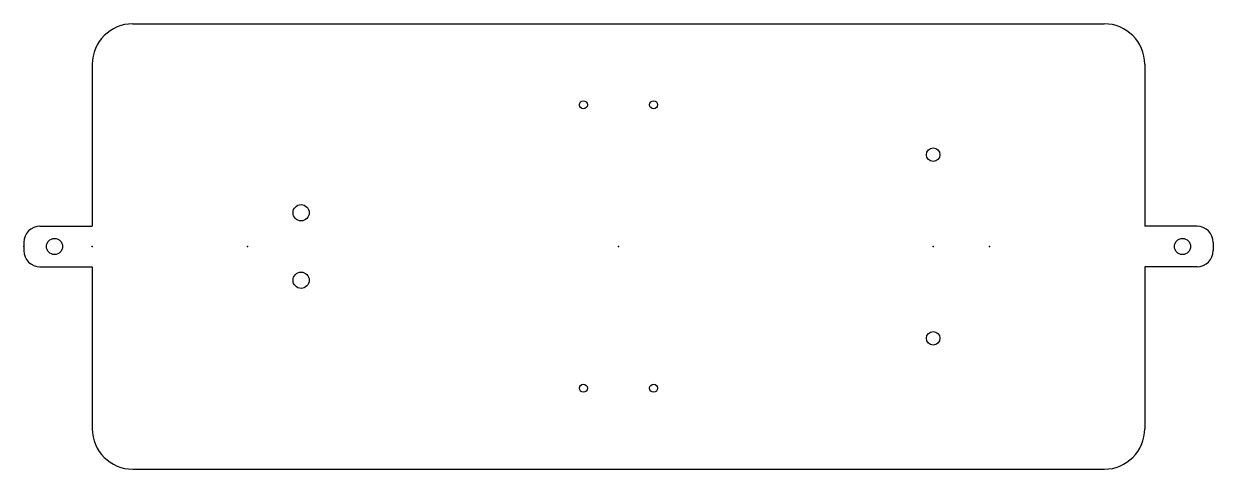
# Model space of a CAD drawing. Header units: millimetres. Extents: x -220 to 220, y -82 to 83.
import ezdxf

# ---------------------------------------------------------------- set-up
doc = ezdxf.new("R2010")
doc.units = ezdxf.units.MM
doc.header["$PDSIZE"] = -1

msp = doc.modelspace()

# ---------------------------------------------------------------- linework, layer by layer
at = {"color": 7, "linetype": 'Continuous'}
for p, q in [((-180, 82.5), (180, 82.5)), ((-195, 67.5), (-195, 7.5)), ((195, 67.5), (195, 7.5)), ((-214.4, 7.5), (-195, 7.5)), ((214.4, 7.5), (195, 7.5)), ((-220.4, 1.5), (-220.4, -1.5)), ((220.4, 1.5), (220.4, -1.5)), ((-214.4, -7.5), (-195, -7.5)), ((-195, -7.5), (-195, -67.5)), ((214.4, -7.5), (195, -7.5)), ((195, -7.5), (195, -67.5)), ((-180, -82.5), (180, -82.5))]:
    msp.add_line(p, q, dxfattribs=at)
for centre, radius in [((-13, 52.5), 1.5), ((13, 52.5), 1.5), ((116.61, 34), 2.5), ((-117.63, 12.5), 3), ((-209.01, 0), 3), ((209.01, 0), 3), ((-117.63, -12.5), 3), ((116.61, -34), 2.5), ((-13, -52.5), 1.5), ((13, -52.5), 1.5)]:
    msp.add_circle(centre, radius, dxfattribs=at)
for centre, radius, start, end in [((-180, 67.5), 15, 90, 180), ((180, 67.5), 15, 0, 90), ((-214.4, 1.5), 6, 90, 180), ((214.4, 1.5), 6, 0, 90), ((-214.4, -1.5), 6, 180, 270), ((214.4, -1.5), 6, 270, 0), ((-180, -67.5), 15, 180, 270), ((180, -67.5), 15, 270, 0)]:
    msp.add_arc(centre, radius, start, end, dxfattribs=at)
for p in [(-195, 0), (-137.5, 0), (0, 0), (0, 0), (0, 0), (116.61, 0), (137.5, 0), (-220.4, 0)]:
    msp.add_point(p, dxfattribs=at)

doc.saveas('drawing.dxf')
